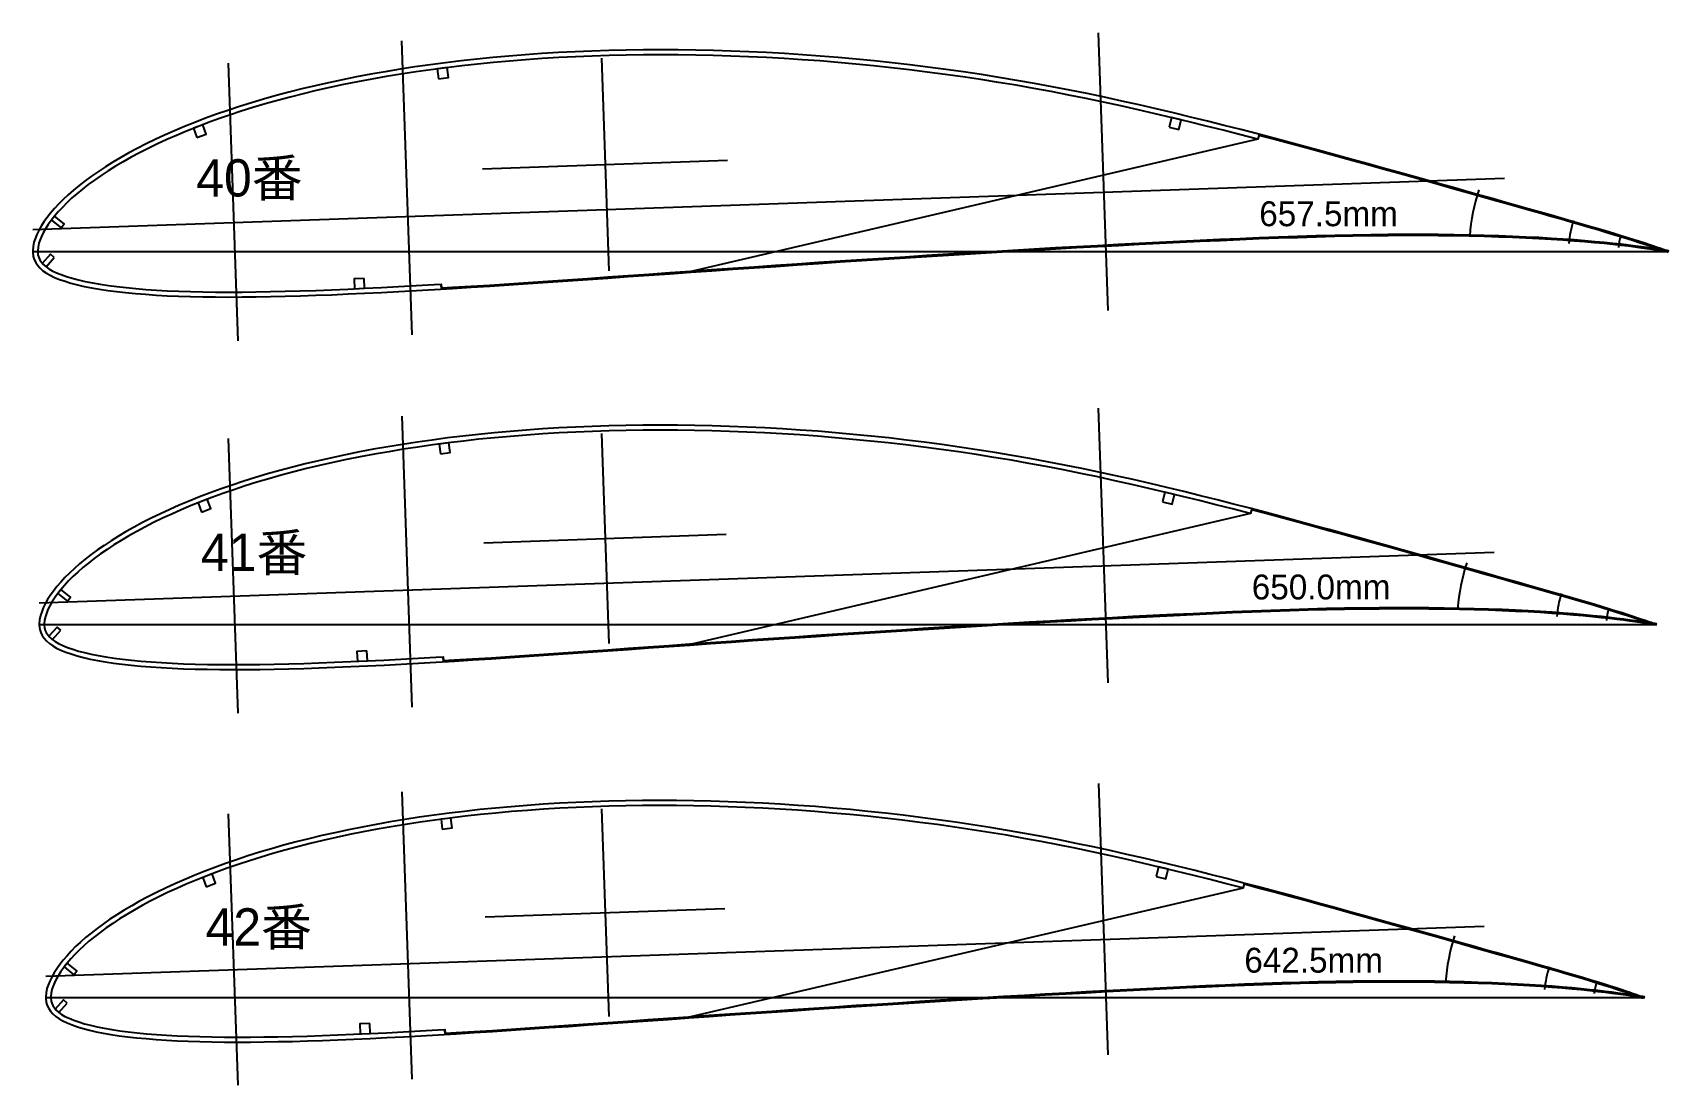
# Model space of a CAD drawing. Header units: metres. Extents: x -277 to 515, y -3484 to 105.
# Drawn here: x -230 to 427, y -3035 to -2612 of the extents above; entities that cross this region are included whole.
import ezdxf

# ---------------------------------------------------------------- set-up
doc = ezdxf.new("R2010")
doc.units = ezdxf.units.M
for name, color, linetype in [('FoilLayer', 7, 'Continuous'), ('RefFoilLayer', 7, 'Continuous'), ('StringerLayer', 7, 'Continuous'), ('SubLayer', 7, 'Continuous'), ('TextLayer', 7, 'Continuous')]:
    doc.layers.add(name, color=color, linetype=linetype)
doc.styles.add('MSゴシック', font='bigfont')

msp = doc.modelspace()

# ---------------------------------------------------------------- linework, layer by layer
at = {"layer": 'FoilLayer'}
for p, q in [((262.49, -2654.92), (32.88, -2708.52)), ((263, -2652.98), (262.49, -2654.92)), ((-65.75, -2715.18), (-65.87, -2713.18)), ((259.49, -2805.45), (32.5, -2858.43)), ((260, -2803.52), (259.49, -2805.45)), ((-65, -2865), (-65.12, -2863.01)), ((256.49, -2955.99), (32.12, -3008.33)), ((257, -2954.05), (256.49, -2955.99)), ((-64.25, -3014.83), (-64.37, -3012.83))]:
    msp.add_line(p, q, dxfattribs=at)
for points in [[(427.23, -2700.39), (427.1, -2700.35), (426.71, -2700.21), (426.09, -2700), (425.24, -2699.7), (424.18, -2699.33), (422.9, -2698.89), (421.41, -2698.4), (419.72, -2697.83), (417.83, -2697.2), (415.74, -2696.52), (413.45, -2695.79), (410.97, -2695.01), (408.29, -2694.18), (405.42, -2693.3), (402.37, -2692.37), (399.13, -2691.4), (395.7, -2690.39), (392.09, -2689.34), (388.3, -2688.25), (384.33, -2687.12), (380.18, -2685.93), (375.86, -2684.71), (371.38, -2683.44), (366.75, -2682.13), (361.95, -2680.77), (357, -2679.38), (351.91, -2677.94), (346.69, -2676.47), (341.34, -2674.95), (335.86, -2673.42), (330.24, -2671.84), (324.52, -2670.24), (318.68, -2668.6), (312.75, -2666.95), (306.72, -2665.28), (300.58, -2663.59), (294.36, -2661.88), (288.05, -2660.15), (281.68, -2658.41), (275.23, -2656.68), (268.72, -2654.95), (262.89, -2653.42), (262.49, -2654.92), (261.75, -2654.72), (255.11, -2653.01), (248.43, -2651.3), (241.69, -2649.62), (234.89, -2647.96), (228.04, -2646.32), (221.16, -2644.68), (214.26, -2643.08), (207.34, -2641.52), (200.41, -2640.01), (193.43, -2638.56), (186.42, -2637.15), (179.38, -2635.79), (172.32, -2634.49), (165.24, -2633.24), (158.14, -2632.05), (151.01, -2630.93), (143.86, -2629.86), (136.7, -2628.85), (129.53, -2627.9), (122.34, -2627), (115.16, -2626.17), (107.96, -2625.41), (100.76, -2624.71), (93.55, -2624.06), (86.36, -2623.47), (79.17, -2622.94), (72, -2622.48), (64.84, -2622.08), (57.7, -2621.74), (50.57, -2621.47), (43.48, -2621.25), (36.42, -2621.09), (29.39, -2621), (22.4, -2620.97), (15.43, -2621.02), (8.51, -2621.12), (1.64, -2621.27), (-5.19, -2621.49), (-11.95, -2621.76), (-18.66, -2622.11), (-25.32, -2622.51), (-31.94, -2622.98), (-38.47, -2623.5), (-44.93, -2624.07), (-51.31, -2624.7), (-57.63, -2625.41), (-63.87, -2626.17), (-70.04, -2626.98), (-76.13, -2627.85), (-82.12, -2628.76), (-88.02, -2629.73), (-93.82, -2630.76), (-99.55, -2631.84), (-105.17, -2632.97), (-110.7, -2634.15), (-116.12, -2635.37), (-121.42, -2636.63), (-126.62, -2637.95), (-131.71, -2639.32), (-136.71, -2640.74), (-141.58, -2642.19), (-146.34, -2643.68), (-150.97, -2645.2), (-155.49, -2646.77), (-159.88, -2648.38), (-164.17, -2650.02), (-168.33, -2651.68), (-172.35, -2653.37), (-176.24, -2655.08), (-180, -2656.83), (-183.64, -2658.6), (-187.15, -2660.39), (-190.52, -2662.18), (-193.75, -2664), (-196.83, -2665.8), (-199.77, -2667.64), (-202.57, -2669.48), (-205.25, -2671.34), (-207.78, -2673.19), (-210.16, -2675.03), (-212.39, -2676.85), (-214.47, -2678.68), (-216.41, -2680.51), (-218.21, -2682.31), (-219.86, -2684.11), (-221.37, -2685.86), (-222.73, -2687.59), (-223.94, -2689.27), (-224.99, -2690.9), (-225.89, -2692.51), (-226.62, -2693.98), (-227.25, -2695.59), (-227.67, -2696.76), (-227.97, -2698.27), (-228.12, -2699.8), (-228.13, -2700.12), (-228.01, -2701.47), (-227.72, -2702.44), (-227.28, -2703.37), (-226.63, -2704.32), (-225.83, -2705.25), (-224.82, -2706.15), (-223.64, -2707.01), (-222.24, -2707.83), (-220.57, -2708.61), (-218.66, -2709.38), (-216.52, -2710.12), (-214.22, -2710.84), (-211.74, -2711.51), (-209.04, -2712.11), (-206.12, -2712.69), (-202.99, -2713.23), (-199.7, -2713.74), (-196.24, -2714.2), (-192.58, -2714.6), (-188.7, -2714.95), (-184.63, -2715.28), (-180.39, -2715.58), (-176.01, -2715.83), (-171.44, -2716.02), (-166.69, -2716.17), (-161.74, -2716.27), (-156.63, -2716.35), (-151.37, -2716.38), (-145.96, -2716.36), (-140.36, -2716.29), (-134.58, -2716.19), (-128.64, -2716.06), (-122.58, -2715.91), (-116.36, -2715.7), (-109.99, -2715.45), (-103.45, -2715.16), (-96.76, -2714.86), (-89.96, -2714.54), (-83.04, -2714.18), (-75.98, -2713.78), (-68.77, -2713.35), (-65.87, -2713.18), (-65.78, -2714.73), (-61.33, -2714.46), (-53.89, -2714.02), (-46.35, -2713.54), (-38.7, -2713.02), (-30.93, -2712.49), (-23.04, -2711.96), (-15.07, -2711.43), (-7.03, -2710.87), (1.09, -2710.3), (9.31, -2709.71), (17.61, -2709.12), (25.97, -2708.55), (34.38, -2707.97), (42.84, -2707.36), (51.37, -2706.76), (59.95, -2706.17), (68.56, -2705.59), (77.18, -2705), (85.83, -2704.41), (94.52, -2703.82), (103.24, -2703.25), (111.94, -2702.7), (120.63, -2702.15), (129.32, -2701.6), (138.01, -2701.05), (146.69, -2700.53), (155.34, -2700.02), (163.93, -2699.52), (172.5, -2699.02), (181.04, -2698.52), (189.55, -2698.06), (197.98, -2697.61), (206.34, -2697.16), (214.65, -2696.71), (222.91, -2696.28), (231.1, -2695.89), (239.2, -2695.51), (247.21, -2695.14), (255.15, -2694.78), (263.01, -2694.45), (270.77, -2694.17), (278.42, -2693.92), (285.94, -2693.68), (293.37, -2693.47), (300.68, -2693.32), (307.84, -2693.22), (314.84, -2693.16), (321.69, -2693.11), (328.4, -2693.11), (334.95, -2693.15), (341.31, -2693.24), (347.47, -2693.35), (353.46, -2693.49), (359.26, -2693.66), (364.86, -2693.87), (370.24, -2694.11), (375.4, -2694.36), (380.36, -2694.64), (385.11, -2694.94), (389.61, -2695.28), (393.87, -2695.63), (397.87, -2695.98), (401.65, -2696.33), (405.18, -2696.69), (408.46, -2697.05), (411.48, -2697.4), (414.23, -2697.75), (416.72, -2698.08), (418.95, -2698.38), (420.92, -2698.66), (422.63, -2698.9), (424.08, -2699.11), (425.27, -2699.29), (426.22, -2699.44), (426.88, -2699.54), (427.31, -2699.6), (427.46, -2699.63)], [(422.35, -2850.39), (422.23, -2850.35), (421.84, -2850.22), (421.23, -2850), (420.39, -2849.71), (419.34, -2849.35), (418.07, -2848.91), (416.61, -2848.42), (414.93, -2847.86), (413.06, -2847.24), (410.99, -2846.57), (408.73, -2845.84), (406.28, -2845.07), (403.63, -2844.25), (400.8, -2843.38), (397.77, -2842.46), (394.57, -2841.51), (391.19, -2840.51), (387.62, -2839.47), (383.87, -2838.39), (379.94, -2837.27), (375.84, -2836.1), (371.57, -2834.89), (367.15, -2833.63), (362.56, -2832.34), (357.82, -2831), (352.93, -2829.62), (347.9, -2828.2), (342.74, -2826.74), (337.45, -2825.25), (332.03, -2823.72), (326.47, -2822.17), (320.81, -2820.58), (315.05, -2818.97), (309.19, -2817.33), (303.22, -2815.68), (297.15, -2814.01), (291, -2812.32), (284.77, -2810.61), (278.46, -2808.89), (272.09, -2807.18), (265.65, -2805.47), (259.89, -2803.95), (259.49, -2805.45), (258.75, -2805.26), (252.2, -2803.56), (245.59, -2801.88), (238.93, -2800.22), (232.2, -2798.58), (225.43, -2796.95), (218.63, -2795.34), (211.81, -2793.75), (204.97, -2792.21), (198.12, -2790.71), (191.22, -2789.28), (184.29, -2787.89), (177.33, -2786.55), (170.35, -2785.26), (163.35, -2784.03), (156.33, -2782.85), (149.29, -2781.74), (142.22, -2780.68), (135.14, -2779.68), (128.05, -2778.74), (120.95, -2777.86), (113.84, -2777.04), (106.73, -2776.28), (99.61, -2775.59), (92.49, -2774.95), (85.37, -2774.37), (78.26, -2773.84), (71.18, -2773.38), (64.1, -2772.99), (57.04, -2772.66), (50, -2772.38), (42.98, -2772.17), (36, -2772.01), (29.06, -2771.92), (22.15, -2771.9), (15.26, -2771.94), (8.41, -2772.04), (1.62, -2772.19), (-5.13, -2772.4), (-11.81, -2772.68), (-18.45, -2773.02), (-25.03, -2773.42), (-31.57, -2773.88), (-38.03, -2774.39), (-44.41, -2774.96), (-50.72, -2775.58), (-56.97, -2776.28), (-63.14, -2777.04), (-69.24, -2777.84), (-75.26, -2778.69), (-81.18, -2779.59), (-87.01, -2780.55), (-92.75, -2781.57), (-98.41, -2782.64), (-103.97, -2783.76), (-109.43, -2784.92), (-114.79, -2786.12), (-120.03, -2787.37), (-125.17, -2788.68), (-130.2, -2790.04), (-135.14, -2791.44), (-139.96, -2792.87), (-144.66, -2794.34), (-149.24, -2795.85), (-153.71, -2797.4), (-158.05, -2798.99), (-162.29, -2800.61), (-166.4, -2802.25), (-170.38, -2803.92), (-174.22, -2805.62), (-177.94, -2807.34), (-181.53, -2809.09), (-185, -2810.86), (-188.33, -2812.63), (-191.53, -2814.43), (-194.57, -2816.21), (-197.48, -2818.02), (-200.25, -2819.85), (-202.89, -2821.69), (-205.4, -2823.52), (-207.75, -2825.33), (-209.95, -2827.13), (-212.01, -2828.94), (-213.93, -2830.75), (-215.7, -2832.53), (-217.34, -2834.31), (-218.83, -2836.04), (-220.17, -2837.75), (-221.36, -2839.41), (-222.4, -2841.01), (-223.3, -2842.6), (-224.02, -2844.06), (-224.63, -2845.65), (-225.05, -2846.8), (-225.35, -2848.29), (-225.5, -2849.8), (-225.51, -2850.12), (-225.39, -2851.45), (-225.1, -2852.4), (-224.67, -2853.32), (-224.03, -2854.26), (-223.23, -2855.17), (-222.25, -2856.06), (-221.08, -2856.91), (-219.7, -2857.72), (-218.05, -2858.49), (-216.15, -2859.25), (-214.04, -2859.99), (-211.77, -2860.7), (-209.32, -2861.35), (-206.65, -2861.95), (-203.76, -2862.52), (-200.67, -2863.06), (-197.42, -2863.57), (-194, -2864.02), (-190.38, -2864.41), (-186.54, -2864.76), (-182.52, -2865.08), (-178.33, -2865.38), (-174, -2865.63), (-169.48, -2865.82), (-164.79, -2865.96), (-159.89, -2866.06), (-154.85, -2866.14), (-149.65, -2866.17), (-144.3, -2866.16), (-138.76, -2866.08), (-133.05, -2865.98), (-127.18, -2865.86), (-121.18, -2865.7), (-115.03, -2865.49), (-108.74, -2865.25), (-102.27, -2864.96), (-95.66, -2864.67), (-88.93, -2864.35), (-82.09, -2864), (-75.11, -2863.6), (-67.99, -2863.17), (-65.12, -2863.01), (-65.03, -2864.55), (-60.63, -2864.29), (-53.28, -2863.85), (-45.82, -2863.38), (-38.26, -2862.87), (-30.57, -2862.34), (-22.78, -2861.82), (-14.9, -2861.3), (-6.95, -2860.74), (1.08, -2860.17), (9.21, -2859.59), (17.41, -2859.02), (25.68, -2858.45), (33.98, -2857.87), (42.35, -2857.27), (50.78, -2856.68), (59.26, -2856.09), (67.77, -2855.52), (76.3, -2854.94), (84.85, -2854.35), (93.44, -2853.77), (102.06, -2853.2), (110.66, -2852.66), (119.26, -2852.13), (127.84, -2851.57), (136.44, -2851.03), (145.02, -2850.52), (153.57, -2850.02), (162.06, -2849.52), (170.53, -2849.02), (178.98, -2848.54), (187.38, -2848.08), (195.72, -2847.63), (203.98, -2847.19), (212.2, -2846.74), (220.37, -2846.32), (228.47, -2845.93), (236.48, -2845.56), (244.39, -2845.19), (252.24, -2844.83), (260.01, -2844.51), (267.68, -2844.23), (275.24, -2843.98), (282.68, -2843.75), (290.02, -2843.54), (297.25, -2843.39), (304.33, -2843.3), (311.25, -2843.23), (318.02, -2843.19), (324.66, -2843.18), (331.13, -2843.23), (337.41, -2843.31), (343.51, -2843.42), (349.43, -2843.56), (355.16, -2843.73), (360.7, -2843.93), (366.02, -2844.17), (371.12, -2844.42), (376.03, -2844.7), (380.72, -2844.99), (385.17, -2845.33), (389.38, -2845.68), (393.34, -2846.02), (397.07, -2846.37), (400.56, -2846.72), (403.8, -2847.08), (406.79, -2847.43), (409.51, -2847.77), (411.97, -2848.1), (414.17, -2848.4), (416.12, -2848.67), (417.81, -2848.91), (419.24, -2849.12), (420.42, -2849.3), (421.35, -2849.44), (422.01, -2849.54), (422.44, -2849.6), (422.58, -2849.63)], [(417.48, -3000.39), (417.35, -3000.35), (416.97, -3000.22), (416.37, -3000.01), (415.54, -2999.72), (414.5, -2999.36), (413.25, -2998.93), (411.8, -2998.44), (410.14, -2997.89), (408.29, -2997.27), (406.25, -2996.61), (404.02, -2995.89), (401.59, -2995.13), (398.98, -2994.32), (396.17, -2993.46), (393.18, -2992.55), (390.02, -2991.61), (386.67, -2990.62), (383.15, -2989.59), (379.44, -2988.53), (375.56, -2987.42), (371.5, -2986.27), (367.28, -2985.07), (362.91, -2983.82), (358.38, -2982.55), (353.69, -2981.22), (348.86, -2979.86), (343.88, -2978.45), (338.78, -2977.01), (333.55, -2975.54), (328.19, -2974.03), (322.71, -2972.5), (317.11, -2970.93), (311.41, -2969.33), (305.62, -2967.71), (299.72, -2966.08), (293.72, -2964.43), (287.64, -2962.76), (281.48, -2961.07), (275.25, -2959.36), (268.95, -2957.68), (262.59, -2955.99), (256.89, -2954.49), (256.49, -2955.99), (255.76, -2955.8), (249.28, -2954.12), (242.75, -2952.46), (236.17, -2950.82), (229.52, -2949.19), (222.83, -2947.59), (216.1, -2945.99), (209.36, -2944.43), (202.6, -2942.9), (195.83, -2941.42), (189.01, -2940), (182.15, -2938.63), (175.28, -2937.3), (168.38, -2936.03), (161.46, -2934.81), (154.52, -2933.65), (147.56, -2932.55), (140.57, -2931.5), (133.57, -2930.52), (126.57, -2929.59), (119.55, -2928.71), (112.53, -2927.9), (105.49, -2927.16), (98.45, -2926.47), (91.42, -2925.84), (84.38, -2925.26), (77.36, -2924.75), (70.35, -2924.29), (63.36, -2923.9), (56.38, -2923.57), (49.42, -2923.3), (42.48, -2923.09), (35.59, -2922.94), (28.72, -2922.85), (21.89, -2922.82), (15.08, -2922.87), (8.31, -2922.96), (1.6, -2923.11), (-5.07, -2923.32), (-11.67, -2923.59), (-18.23, -2923.93), (-24.74, -2924.33), (-31.2, -2924.78), (-37.59, -2925.29), (-43.9, -2925.85), (-50.13, -2926.47), (-56.31, -2927.16), (-62.41, -2927.9), (-68.44, -2928.69), (-74.39, -2929.54), (-80.24, -2930.43), (-86, -2931.38), (-91.68, -2932.38), (-97.27, -2933.44), (-102.76, -2934.54), (-108.17, -2935.69), (-113.46, -2936.88), (-118.64, -2938.12), (-123.72, -2939.41), (-128.7, -2940.75), (-133.58, -2942.14), (-138.33, -2943.55), (-142.98, -2945), (-147.51, -2946.5), (-151.92, -2948.03), (-156.22, -2949.6), (-160.41, -2951.2), (-164.47, -2952.83), (-168.4, -2954.48), (-172.2, -2956.15), (-175.88, -2957.86), (-179.43, -2959.58), (-182.86, -2961.33), (-186.15, -2963.08), (-189.31, -2964.86), (-192.31, -2966.62), (-195.19, -2968.41), (-197.92, -2970.22), (-200.54, -2972.03), (-203.01, -2973.84), (-205.34, -2975.63), (-207.52, -2977.41), (-209.55, -2979.2), (-211.44, -2980.98), (-213.19, -2982.75), (-214.81, -2984.5), (-216.29, -2986.21), (-217.61, -2987.9), (-218.79, -2989.54), (-219.82, -2991.13), (-220.7, -2992.7), (-221.41, -2994.14), (-222.02, -2995.71), (-222.43, -2996.84), (-222.72, -2998.31), (-222.87, -2999.81), (-222.88, -3000.11), (-222.77, -3001.43), (-222.49, -3002.36), (-222.06, -3003.27), (-221.43, -3004.19), (-220.64, -3005.1), (-219.67, -3005.98), (-218.52, -3006.81), (-217.15, -3007.61), (-215.53, -3008.37), (-213.65, -3009.12), (-211.56, -3009.85), (-209.32, -3010.55), (-206.9, -3011.2), (-204.26, -3011.79), (-201.41, -3012.35), (-198.35, -3012.89), (-195.14, -3013.39), (-191.76, -3013.83), (-188.18, -3014.22), (-184.39, -3014.56), (-180.41, -3014.88), (-176.27, -3015.18), (-171.99, -3015.43), (-167.53, -3015.61), (-162.89, -3015.75), (-158.05, -3015.86), (-153.06, -3015.93), (-147.92, -3015.96), (-142.63, -3015.95), (-137.16, -3015.88), (-131.51, -3015.77), (-125.71, -3015.65), (-119.78, -3015.5), (-113.71, -3015.29), (-107.49, -3015.05), (-101.09, -3014.77), (-94.56, -3014.48), (-87.91, -3014.16), (-81.15, -3013.82), (-74.25, -3013.42), (-67.2, -3013), (-64.37, -3012.83), (-64.28, -3014.38), (-59.94, -3014.12), (-52.66, -3013.69), (-45.3, -3013.22), (-37.82, -3012.72), (-30.22, -3012.2), (-22.52, -3011.68), (-14.73, -3011.16), (-6.87, -3010.62), (1.07, -3010.05), (9.1, -3009.48), (17.21, -3008.91), (25.38, -3008.35), (33.59, -3007.78), (41.86, -3007.18), (50.2, -3006.59), (58.58, -3006.01), (66.99, -3005.45), (75.42, -3004.88), (83.87, -3004.3), (92.37, -3003.72), (100.88, -3003.16), (109.39, -3002.63), (117.88, -3002.1), (126.37, -3001.55), (134.86, -3001.02), (143.35, -3000.51), (151.8, -3000.01), (160.19, -2999.53), (168.57, -2999.03), (176.91, -2998.55), (185.22, -2998.09), (193.46, -2997.66), (201.63, -2997.22), (209.75, -2996.77), (217.82, -2996.36), (225.83, -2995.97), (233.75, -2995.61), (241.57, -2995.24), (249.33, -2994.89), (257.01, -2994.56), (264.59, -2994.29), (272.07, -2994.04), (279.42, -2993.81), (286.68, -2993.61), (293.82, -2993.47), (300.82, -2993.37), (307.65, -2993.3), (314.35, -2993.26), (320.91, -2993.25), (327.31, -2993.3), (333.52, -2993.38), (339.54, -2993.49), (345.39, -2993.63), (351.06, -2993.79), (356.54, -2994), (361.79, -2994.24), (366.84, -2994.48), (371.69, -2994.75), (376.33, -2995.05), (380.72, -2995.38), (384.88, -2995.72), (388.8, -2996.06), (392.49, -2996.4), (395.94, -2996.75), (399.14, -2997.11), (402.09, -2997.45), (404.78, -2997.79), (407.22, -2998.11), (409.39, -2998.41), (411.32, -2998.68), (412.99, -2998.92), (414.41, -2999.12), (415.57, -2999.3), (416.49, -2999.44), (417.14, -2999.54), (417.56, -2999.6), (417.71, -2999.63)]]:
    msp.add_lwpolyline(points, close=True, dxfattribs=at)
at = {"layer": 'RefFoilLayer'}
for points in [[(427.37, -2699.97), (427.24, -2699.92), (426.86, -2699.79), (426.24, -2699.57), (425.39, -2699.28), (424.32, -2698.91), (423.04, -2698.47), (421.56, -2697.97), (419.86, -2697.4), (417.97, -2696.77), (415.87, -2696.09), (413.59, -2695.36), (411.1, -2694.58), (408.43, -2693.75), (405.55, -2692.87), (402.49, -2691.94), (399.25, -2690.97), (395.83, -2689.96), (392.22, -2688.91), (388.42, -2687.82), (384.45, -2686.69), (380.3, -2685.5), (375.98, -2684.28), (371.51, -2683), (366.87, -2681.69), (362.07, -2680.34), (357.13, -2678.95), (352.04, -2677.51), (346.82, -2676.03), (341.46, -2674.52), (335.98, -2672.98), (330.36, -2671.41), (324.64, -2669.81), (318.81, -2668.17), (312.87, -2666.51), (306.84, -2664.84), (300.7, -2663.15), (294.48, -2661.44), (288.17, -2659.71), (281.79, -2657.97), (275.35, -2656.24), (268.83, -2654.51), (262.25, -2652.78), (255.6, -2651.07), (248.91, -2649.36), (242.16, -2647.68), (235.35, -2646.02), (228.5, -2644.37), (221.61, -2642.74), (214.7, -2641.13), (207.77, -2639.57), (200.81, -2638.05), (193.82, -2636.6), (186.8, -2635.19), (179.75, -2633.83), (172.67, -2632.52), (165.57, -2631.27), (158.45, -2630.08), (151.31, -2628.95), (144.14, -2627.88), (136.96, -2626.86), (129.77, -2625.91), (122.58, -2625.02), (115.37, -2624.18), (108.16, -2623.42), (100.94, -2622.72), (93.72, -2622.06), (86.5, -2621.48), (79.3, -2620.95), (72.11, -2620.48), (64.94, -2620.08), (57.78, -2619.74), (50.64, -2619.47), (43.52, -2619.25), (36.45, -2619.09), (29.4, -2619), (22.39, -2618.97), (15.41, -2619.02), (8.46, -2619.12), (1.57, -2619.27), (-5.27, -2619.49), (-12.05, -2619.76), (-18.79, -2620.11), (-25.47, -2620.52), (-32.09, -2620.99), (-38.65, -2621.51), (-45.13, -2622.08), (-51.53, -2622.72), (-57.87, -2623.43), (-64.13, -2624.19), (-70.32, -2625), (-76.43, -2625.87), (-82.45, -2626.79), (-88.36, -2627.76), (-94.2, -2628.79), (-99.94, -2629.88), (-105.59, -2631.01), (-111.14, -2632.2), (-116.58, -2633.42), (-121.91, -2634.69), (-127.14, -2636.02), (-132.26, -2637.4), (-137.28, -2638.82), (-142.18, -2640.28), (-146.96, -2641.78), (-151.62, -2643.32), (-156.17, -2644.89), (-160.6, -2646.51), (-164.91, -2648.16), (-169.1, -2649.84), (-173.16, -2651.54), (-177.08, -2653.27), (-180.88, -2655.03), (-184.55, -2656.81), (-188.09, -2658.62), (-191.5, -2660.44), (-194.76, -2662.27), (-197.89, -2664.11), (-200.87, -2665.97), (-203.71, -2667.84), (-206.43, -2669.73), (-209.01, -2671.61), (-211.43, -2673.48), (-213.71, -2675.35), (-215.84, -2677.22), (-217.83, -2679.1), (-219.68, -2680.96), (-221.38, -2682.81), (-222.94, -2684.63), (-224.36, -2686.43), (-225.62, -2688.19), (-226.73, -2689.92), (-227.69, -2691.63), (-228.49, -2693.26), (-229.14, -2694.94), (-229.63, -2696.38), (-229.96, -2698.08), (-230.12, -2699.8), (-230.12, -2700.36), (-229.91, -2702.09), (-229.51, -2703.33), (-228.92, -2704.52), (-228.13, -2705.65), (-227.15, -2706.75), (-225.99, -2707.78), (-224.64, -2708.75), (-223.09, -2709.64), (-221.31, -2710.47), (-219.32, -2711.26), (-217.11, -2712.03), (-214.74, -2712.78), (-212.17, -2713.46), (-209.42, -2714.08), (-206.46, -2714.66), (-203.3, -2715.21), (-199.96, -2715.73), (-196.45, -2716.19), (-192.76, -2716.59), (-188.86, -2716.94), (-184.77, -2717.27), (-180.51, -2717.58), (-176.09, -2717.83), (-171.5, -2718.02), (-166.73, -2718.17), (-161.77, -2718.27), (-156.65, -2718.35), (-151.37, -2718.38), (-145.94, -2718.36), (-140.33, -2718.29), (-134.54, -2718.19), (-128.59, -2718.06), (-122.51, -2717.9), (-116.28, -2717.69), (-109.9, -2717.44), (-103.36, -2717.15), (-96.67, -2716.86), (-89.86, -2716.54), (-82.93, -2716.18), (-75.86, -2715.78), (-68.65, -2715.35), (-61.31, -2714.91), (-53.86, -2714.47), (-46.32, -2713.99), (-38.67, -2713.47), (-30.9, -2712.94), (-23.01, -2712.41), (-15.04, -2711.88), (-7, -2711.32), (1.12, -2710.74), (9.34, -2710.16), (17.64, -2709.57), (26.01, -2709), (34.41, -2708.42), (42.87, -2707.81), (51.4, -2707.21), (59.98, -2706.61), (68.59, -2706.04), (77.21, -2705.45), (85.86, -2704.86), (94.55, -2704.27), (103.26, -2703.7), (111.97, -2703.15), (120.66, -2702.6), (129.35, -2702.04), (138.04, -2701.5), (146.72, -2700.98), (155.37, -2700.47), (163.96, -2699.97), (172.53, -2699.47), (181.07, -2698.97), (189.57, -2698.51), (198, -2698.06), (206.36, -2697.61), (214.67, -2697.16), (222.93, -2696.73), (231.13, -2696.34), (239.23, -2695.96), (247.23, -2695.59), (255.17, -2695.23), (263.03, -2694.9), (270.79, -2694.61), (278.43, -2694.37), (285.96, -2694.13), (293.38, -2693.92), (300.68, -2693.77), (307.84, -2693.67), (314.84, -2693.61), (321.69, -2693.56), (328.4, -2693.56), (334.94, -2693.6), (341.3, -2693.69), (347.46, -2693.8), (353.44, -2693.94), (359.24, -2694.11), (364.84, -2694.32), (370.22, -2694.56), (375.38, -2694.81), (380.34, -2695.09), (385.08, -2695.39), (389.57, -2695.73), (393.83, -2696.08), (397.83, -2696.43), (401.61, -2696.78), (405.13, -2697.13), (408.41, -2697.49), (411.42, -2697.85), (414.17, -2698.2), (416.66, -2698.53), (418.89, -2698.83), (420.86, -2699.11), (422.56, -2699.35), (424.02, -2699.56), (425.21, -2699.74), (426.15, -2699.88), (426.82, -2699.99), (427.23, -2700.05), (427.37, -2700.07)], [(422.5, -2849.97), (422.37, -2849.92), (421.99, -2849.79), (421.38, -2849.58), (420.54, -2849.28), (419.48, -2848.92), (418.22, -2848.49), (416.75, -2847.99), (415.07, -2847.43), (413.2, -2846.81), (411.13, -2846.14), (408.87, -2845.41), (406.41, -2844.64), (403.77, -2843.82), (400.93, -2842.95), (397.9, -2842.03), (394.7, -2841.08), (391.31, -2840.07), (387.74, -2839.03), (383.99, -2837.96), (380.07, -2836.84), (375.97, -2835.67), (371.69, -2834.46), (367.27, -2833.2), (362.69, -2831.9), (357.94, -2830.56), (353.05, -2829.19), (348.02, -2827.76), (342.86, -2826.31), (337.57, -2824.81), (332.15, -2823.29), (326.6, -2821.74), (320.93, -2820.15), (315.17, -2818.53), (309.31, -2816.89), (303.34, -2815.24), (297.27, -2813.57), (291.12, -2811.88), (284.88, -2810.17), (278.58, -2808.45), (272.21, -2806.74), (265.77, -2805.03), (259.25, -2803.32), (252.69, -2801.63), (246.07, -2799.94), (239.4, -2798.28), (232.67, -2796.63), (225.9, -2795.01), (219.08, -2793.39), (212.25, -2791.8), (205.4, -2790.26), (198.52, -2788.76), (191.61, -2787.32), (184.66, -2785.93), (177.7, -2784.58), (170.7, -2783.29), (163.68, -2782.05), (156.64, -2780.88), (149.58, -2779.76), (142.5, -2778.7), (135.4, -2777.7), (128.29, -2776.76), (121.18, -2775.87), (114.05, -2775.05), (106.92, -2774.29), (99.78, -2773.6), (92.65, -2772.95), (85.52, -2772.37), (78.39, -2771.85), (71.29, -2771.39), (64.2, -2770.99), (57.12, -2770.66), (50.06, -2770.39), (43.03, -2770.17), (36.03, -2770.02), (29.06, -2769.92), (22.13, -2769.9), (15.23, -2769.94), (8.37, -2770.04), (1.55, -2770.19), (-5.21, -2770.41), (-11.91, -2770.68), (-18.57, -2771.02), (-25.17, -2771.43), (-31.73, -2771.89), (-38.21, -2772.4), (-44.61, -2772.97), (-50.94, -2773.6), (-57.21, -2774.3), (-63.4, -2775.05), (-69.52, -2775.86), (-75.56, -2776.72), (-81.51, -2777.62), (-87.36, -2778.58), (-93.12, -2779.6), (-98.8, -2780.68), (-104.39, -2781.8), (-109.87, -2782.97), (-115.25, -2784.18), (-120.52, -2785.43), (-125.69, -2786.75), (-130.75, -2788.11), (-135.71, -2789.52), (-140.55, -2790.96), (-145.29, -2792.44), (-149.89, -2793.96), (-154.39, -2795.52), (-158.77, -2797.12), (-163.03, -2798.75), (-167.17, -2800.41), (-171.18, -2802.09), (-175.06, -2803.8), (-178.81, -2805.55), (-182.44, -2807.31), (-185.94, -2809.09), (-189.31, -2810.89), (-192.54, -2812.7), (-195.63, -2814.52), (-198.58, -2816.35), (-201.39, -2818.21), (-204.07, -2820.07), (-206.62, -2821.93), (-209.02, -2823.78), (-211.28, -2825.63), (-213.38, -2827.48), (-215.34, -2829.34), (-217.17, -2831.18), (-218.85, -2833), (-220.4, -2834.8), (-221.8, -2836.58), (-223.05, -2838.33), (-224.15, -2840.04), (-225.09, -2841.73), (-225.88, -2843.34), (-226.52, -2845), (-227.01, -2846.42), (-227.34, -2848.1), (-227.5, -2849.8), (-227.49, -2850.35), (-227.29, -2852.07), (-226.9, -2853.29), (-226.31, -2854.47), (-225.52, -2855.59), (-224.56, -2856.67), (-223.41, -2857.69), (-222.08, -2858.65), (-220.54, -2859.53), (-218.79, -2860.35), (-216.81, -2861.13), (-214.64, -2861.9), (-212.29, -2862.63), (-209.75, -2863.31), (-207.03, -2863.92), (-204.11, -2864.49), (-200.98, -2865.03), (-197.68, -2865.55), (-194.21, -2866), (-190.56, -2866.4), (-186.7, -2866.75), (-182.66, -2867.08), (-178.45, -2867.38), (-174.08, -2867.63), (-169.54, -2867.82), (-164.83, -2867.96), (-159.92, -2868.06), (-154.86, -2868.14), (-149.64, -2868.17), (-144.27, -2868.16), (-138.73, -2868.08), (-133.01, -2867.98), (-127.12, -2867.86), (-121.11, -2867.7), (-114.96, -2867.49), (-108.65, -2867.25), (-102.18, -2866.96), (-95.57, -2866.67), (-88.83, -2866.35), (-81.98, -2866), (-74.99, -2865.6), (-67.87, -2865.17), (-60.61, -2864.74), (-53.25, -2864.3), (-45.79, -2863.83), (-38.23, -2863.32), (-30.54, -2862.79), (-22.75, -2862.27), (-14.87, -2861.75), (-6.92, -2861.19), (1.11, -2860.62), (9.24, -2860.04), (17.44, -2859.46), (25.71, -2858.9), (34.02, -2858.32), (42.38, -2857.72), (50.81, -2857.12), (59.3, -2856.54), (67.8, -2855.97), (76.33, -2855.39), (84.88, -2854.8), (93.47, -2854.22), (102.09, -2853.65), (110.69, -2853.11), (119.29, -2852.57), (127.87, -2852.02), (136.47, -2851.48), (145.05, -2850.97), (153.59, -2850.47), (162.09, -2849.97), (170.56, -2849.47), (179, -2848.99), (187.41, -2848.52), (195.74, -2848.08), (204.01, -2847.64), (212.23, -2847.19), (220.39, -2846.77), (228.49, -2846.38), (236.5, -2846.01), (244.41, -2845.64), (252.26, -2845.28), (260.03, -2844.96), (267.7, -2844.68), (275.26, -2844.43), (282.69, -2844.2), (290.03, -2843.99), (297.25, -2843.84), (304.33, -2843.75), (311.25, -2843.68), (318.02, -2843.64), (324.65, -2843.63), (331.12, -2843.68), (337.41, -2843.76), (343.5, -2843.87), (349.41, -2844.01), (355.14, -2844.18), (360.68, -2844.38), (365.99, -2844.62), (371.1, -2844.87), (376, -2845.14), (380.68, -2845.44), (385.13, -2845.78), (389.34, -2846.13), (393.29, -2846.47), (397.03, -2846.81), (400.51, -2847.17), (403.75, -2847.52), (406.73, -2847.87), (409.45, -2848.22), (411.91, -2848.54), (414.11, -2848.84), (416.06, -2849.12), (417.74, -2849.36), (419.18, -2849.56), (420.35, -2849.74), (421.28, -2849.88), (421.95, -2849.99), (422.36, -2850.05), (422.5, -2850.07)], [(417.62, -2999.97), (417.5, -2999.92), (417.12, -2999.79), (416.51, -2999.58), (415.68, -2999.29), (414.64, -2998.93), (413.39, -2998.5), (411.94, -2998.01), (410.28, -2997.46), (408.43, -2996.85), (406.39, -2996.18), (404.15, -2995.46), (401.72, -2994.7), (399.11, -2993.89), (396.3, -2993.03), (393.31, -2992.12), (390.14, -2991.18), (386.8, -2990.19), (383.27, -2989.16), (379.56, -2988.09), (375.68, -2986.99), (371.63, -2985.83), (367.41, -2984.64), (363.03, -2983.39), (358.5, -2982.11), (353.81, -2980.79), (348.98, -2979.43), (344.01, -2978.02), (338.9, -2976.58), (333.67, -2975.1), (328.31, -2973.6), (322.83, -2972.06), (317.23, -2970.5), (311.53, -2968.9), (305.74, -2967.28), (299.84, -2965.64), (293.84, -2963.99), (287.76, -2962.32), (281.6, -2960.63), (275.36, -2958.93), (269.07, -2957.24), (262.7, -2955.55), (256.26, -2953.86), (249.77, -2952.18), (243.23, -2950.52), (236.64, -2948.87), (229.98, -2947.25), (223.29, -2945.64), (216.56, -2944.04), (209.8, -2942.48), (203.03, -2940.95), (196.23, -2939.46), (189.4, -2938.04), (182.53, -2936.67), (175.65, -2935.34), (168.73, -2934.06), (161.79, -2932.84), (154.83, -2931.67), (147.86, -2930.57), (140.85, -2929.52), (133.84, -2928.53), (126.81, -2927.6), (119.78, -2926.73), (112.74, -2925.91), (105.69, -2925.17), (98.63, -2924.48), (91.58, -2923.84), (84.53, -2923.27), (77.49, -2922.75), (70.47, -2922.29), (63.46, -2921.9), (56.46, -2921.57), (49.48, -2921.3), (42.53, -2921.09), (35.62, -2920.94), (28.73, -2920.85), (21.88, -2920.82), (15.05, -2920.87), (8.27, -2920.96), (1.54, -2921.11), (-5.15, -2921.32), (-11.78, -2921.59), (-18.36, -2921.93), (-24.88, -2922.33), (-31.36, -2922.79), (-37.77, -2923.3), (-44.1, -2923.86), (-50.35, -2924.48), (-56.55, -2925.17), (-62.67, -2925.92), (-68.72, -2926.71), (-74.69, -2927.56), (-80.57, -2928.46), (-86.35, -2929.41), (-92.05, -2930.42), (-97.66, -2931.48), (-103.18, -2932.59), (-108.6, -2933.74), (-113.92, -2934.94), (-119.13, -2936.18), (-124.24, -2937.48), (-129.24, -2938.83), (-134.14, -2940.22), (-138.93, -2941.64), (-143.61, -2943.1), (-148.16, -2944.61), (-152.61, -2946.15), (-156.94, -2947.73), (-161.15, -2949.34), (-165.24, -2950.98), (-169.21, -2952.65), (-173.04, -2954.34), (-176.75, -2956.06), (-180.34, -2957.8), (-183.8, -2959.57), (-187.13, -2961.34), (-190.32, -2963.13), (-193.37, -2964.92), (-196.29, -2966.74), (-199.07, -2968.57), (-201.72, -2970.42), (-204.24, -2972.26), (-206.61, -2974.09), (-208.84, -2975.91), (-210.92, -2977.74), (-212.86, -2979.57), (-214.67, -2981.39), (-216.33, -2983.2), (-217.86, -2984.98), (-219.24, -2986.74), (-220.47, -2988.46), (-221.56, -2990.15), (-222.5, -2991.82), (-223.28, -2993.41), (-223.91, -2995.06), (-224.39, -2996.46), (-224.71, -2998.12), (-224.87, -2999.81), (-224.87, -3000.35), (-224.67, -3002.04), (-224.28, -3003.25), (-223.7, -3004.41), (-222.92, -3005.53), (-221.97, -3006.59), (-220.83, -3007.6), (-219.52, -3008.55), (-218, -3009.42), (-216.27, -3010.23), (-214.31, -3011.01), (-212.16, -3011.76), (-209.84, -3012.48), (-207.33, -3013.15), (-204.64, -3013.76), (-201.75, -3014.32), (-198.66, -3014.86), (-195.4, -3015.37), (-191.97, -3015.82), (-188.36, -3016.21), (-184.55, -3016.56), (-180.55, -3016.88), (-176.39, -3017.17), (-172.07, -3017.43), (-167.59, -3017.61), (-162.93, -3017.75), (-158.08, -3017.86), (-153.07, -3017.93), (-147.91, -3017.96), (-142.61, -3017.95), (-137.13, -3017.87), (-131.47, -3017.77), (-125.66, -3017.65), (-119.71, -3017.5), (-113.63, -3017.29), (-107.4, -3017.05), (-101, -3016.76), (-94.46, -3016.47), (-87.81, -3016.16), (-81.03, -3015.81), (-74.13, -3015.42), (-67.09, -3015), (-59.91, -3014.57), (-52.63, -3014.14), (-45.27, -3013.67), (-37.79, -3013.17), (-30.19, -3012.64), (-22.49, -3012.12), (-14.7, -3011.61), (-6.84, -3011.06), (1.1, -3010.5), (9.13, -3009.93), (17.24, -3009.36), (25.41, -3008.8), (33.62, -3008.22), (41.89, -3007.63), (50.23, -3007.04), (58.61, -3006.46), (67.02, -3005.9), (75.45, -3005.33), (83.9, -3004.75), (92.39, -3004.17), (100.91, -3003.61), (109.41, -3003.08), (117.91, -3002.54), (126.4, -3002), (134.89, -3001.46), (143.37, -3000.96), (151.82, -3000.46), (160.22, -2999.97), (168.59, -2999.48), (176.94, -2999), (185.25, -2998.54), (193.48, -2998.1), (201.65, -2997.67), (209.78, -2997.22), (217.85, -2996.81), (225.85, -2996.42), (233.77, -2996.05), (241.59, -2995.69), (249.35, -2995.34), (257.03, -2995.01), (264.61, -2994.74), (272.08, -2994.49), (279.43, -2994.26), (286.69, -2994.06), (293.82, -2993.92), (300.82, -2993.82), (307.66, -2993.75), (314.35, -2993.71), (320.91, -2993.7), (327.3, -2993.75), (333.51, -2993.83), (339.53, -2993.94), (345.38, -2994.08), (351.05, -2994.24), (356.51, -2994.45), (361.77, -2994.69), (366.81, -2994.93), (371.66, -2995.2), (376.29, -2995.5), (380.69, -2995.83), (384.84, -2996.17), (388.76, -2996.51), (392.44, -2996.85), (395.89, -2997.2), (399.09, -2997.55), (402.04, -2997.9), (404.72, -2998.24), (407.16, -2998.56), (409.33, -2998.86), (411.26, -2999.13), (412.92, -2999.36), (414.34, -2999.57), (415.5, -2999.74), (416.42, -2999.88), (417.08, -2999.99), (417.48, -3000.04), (417.62, -3000.07)]]:
    msp.add_lwpolyline(points, close=True, dxfattribs=at)
at = {"layer": 'StringerLayer'}
for points in [[(-66.95, -2630.61), (-62.98, -2630.09), (-63.51, -2626.12), (-67.47, -2626.65), (-66.95, -2630.61)], [(-164.1, -2654.27), (-160.36, -2652.84), (-161.79, -2649.11), (-165.53, -2650.54), (-164.1, -2654.27)], [(226.78, -2650.13), (230.67, -2651.06), (231.6, -2647.17), (227.71, -2646.24), (226.78, -2650.13)], [(-218.66, -2690.51), (-217.43, -2688.93), (-221.36, -2685.85), (-222.59, -2687.42), (-218.66, -2690.51)], [(-221.44, -2702.45), (-222.94, -2701.13), (-226.26, -2704.87), (-224.76, -2706.19), (-221.44, -2702.45)], [(-96.89, -2710.86), (-100.89, -2711.04), (-100.71, -2715.04), (-96.72, -2714.86), (-96.89, -2710.86)], [(-66.2, -2781.47), (-62.23, -2780.95), (-62.76, -2776.98), (-66.72, -2777.51), (-66.2, -2781.47)], [(-162.22, -2804.87), (-158.49, -2803.44), (-159.92, -2799.7), (-163.65, -2801.13), (-162.22, -2804.87)], [(224.16, -2800.76), (228.04, -2801.69), (228.98, -2797.8), (225.09, -2796.87), (224.16, -2800.76)], [(-216.11, -2840.67), (-214.88, -2839.1), (-218.81, -2836.01), (-220.04, -2837.59), (-216.11, -2840.67)], [(-218.86, -2852.37), (-220.35, -2851.05), (-223.67, -2854.79), (-222.17, -2856.11), (-218.86, -2852.37)], [(-95.77, -2860.67), (-99.76, -2860.85), (-99.59, -2864.84), (-95.59, -2864.67), (-95.77, -2860.67)], [(-65.45, -2932.34), (-61.48, -2931.81), (-62.01, -2927.85), (-65.97, -2928.37), (-65.45, -2932.34)], [(-160.35, -2955.46), (-156.61, -2954.03), (-158.04, -2950.3), (-161.78, -2951.73), (-160.35, -2955.46)], [(221.53, -2951.39), (225.42, -2952.32), (226.35, -2948.43), (222.46, -2947.5), (221.53, -2951.39)], [(-213.56, -2990.84), (-212.33, -2989.27), (-216.26, -2986.18), (-217.49, -2987.75), (-213.56, -2990.84)], [(-216.27, -3002.29), (-217.77, -3000.97), (-221.08, -3004.71), (-219.59, -3006.03), (-216.27, -3002.29)], [(-94.64, -3010.48), (-98.64, -3010.65), (-98.46, -3014.65), (-94.47, -3014.47), (-94.64, -3010.48)]]:
    msp.add_lwpolyline(points, dxfattribs=at)
at = {"layer": 'SubLayer'}
for p, q in [((-81.79, -2615.3), (-77.66, -2733.57)), ((198.27, -2612.09), (202.17, -2723.8)), ((-1.49, -2622.36), (1.49, -2707.78)), ((-151.51, -2624.31), (-147.61, -2736.02)), ((-49.28, -2666.79), (49.28, -2663.35)), ((361.62, -2670.74), (-230.12, -2691.41)), ((-230.12, -2700), (427.37, -2700)), ((-81.77, -2766.29), (-77.68, -2883.22)), ((198.29, -2763.02), (202.15, -2873.45)), ((-1.47, -2773.25), (1.47, -2857.69)), ((-151.5, -2775.23), (-147.64, -2885.67)), ((-48.72, -2817.17), (48.72, -2813.77)), ((357.5, -2821.08), (-227.5, -2841.51)), ((-227.5, -2850), (422.5, -2850)), ((-81.75, -2917.29), (-77.71, -3032.87)), ((198.31, -2913.94), (202.12, -3023.1)), ((-151.48, -2926.16), (-147.67, -3035.31)), ((-1.46, -2924.13), (1.46, -3007.61)), ((-48.16, -2967.55), (48.16, -2964.19)), ((353.37, -2971.41), (-224.87, -2991.6)), ((-224.87, -3000), (417.62, -3000))]:
    msp.add_line(p, q, dxfattribs=at)
for centre, radius in [((427.37, -2700), 80), ((427.37, -2700), 40), ((427.37, -2700), 20), ((422.5, -2850), 80), ((422.5, -2850), 40), ((422.5, -2850), 20), ((417.62, -3000), 80), ((417.62, -3000), 40), ((417.62, -3000), 20)]:
    msp.add_arc(centre, radius, 162, 175.5, dxfattribs=at)

# ---------------------------------------------------------------- texts
at = {"layer": 'TextLayer', "style": 'MSゴシック'}
for s, height, p in [('40番', 15, (-164.37, -2677.96)), ('657.5mm', 10, (263, -2689.9)), ('41番', 15, (-162.5, -2828.55)), ('650.0mm', 10, (260, -2839.96)), ('42番', 15, (-160.62, -2979.14)), ('642.5mm', 10, (257, -2990.02))]:
    msp.add_text(s, height=height, dxfattribs=at).set_placement(p)

doc.saveas('drawing.dxf')
